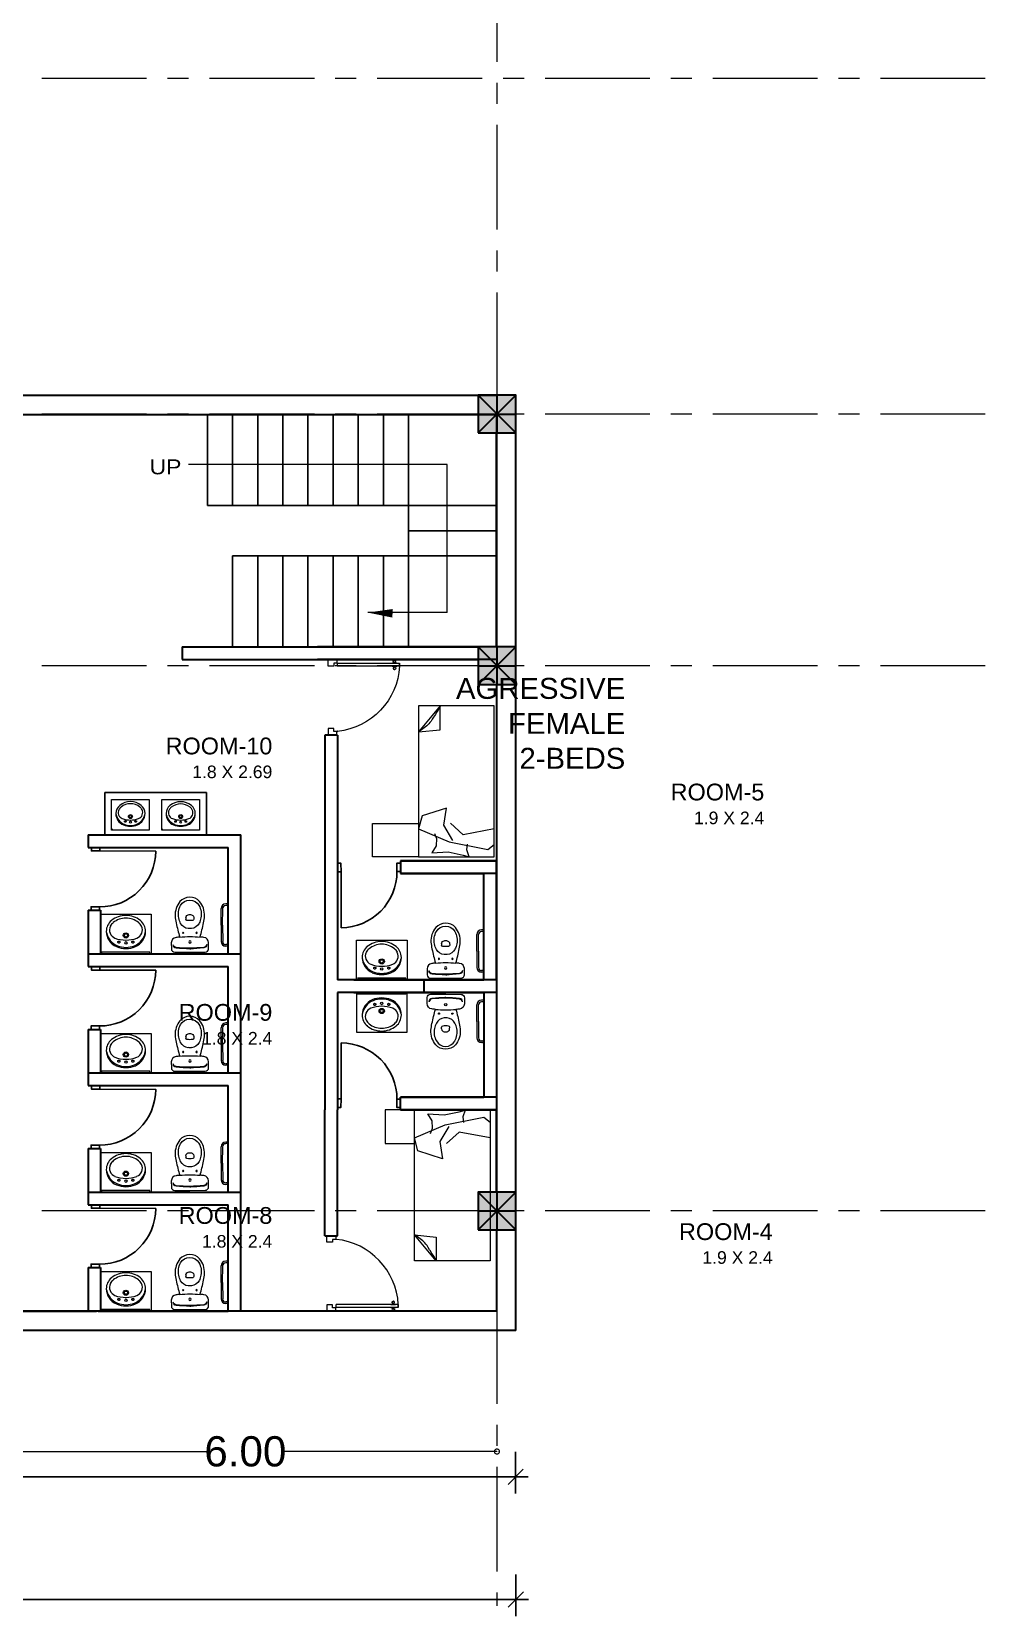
# Model space of a CAD drawing. Header units: metres. Extents: x 319894 to 3389272, y 120 to 6136017.
# Drawn here: x 321567.32 to 321578.69, y 3068002.62 to 3068021.51 of the extents above; entities that cross this region are included whole.
import ezdxf

# ---------------------------------------------------------------- set-up
doc = ezdxf.new("R2010")
doc.units = ezdxf.units.M
doc.header["$MEASUREMENT"] = 0
for name, pattern in [('CENTER', [2, 1.25, -0.25, 0.25, -0.25]), ('HIDDEN', [0.375, 0.25, -0.125]), ('RAYITAS', [0.375, 0.25, -0.125])]:
    doc.linetypes.add(name, pattern=pattern)
doc.layers.get('Defpoints').update_dxf_attribs({"color": 254})
for name, color, linetype in [('A-TEXT', 7, 'Continuous'), ('door_cad-block.com', 7, 'Continuous'), ('S-DIM', 7, 'Continuous'), ('steps', 23, 'Continuous'), ('TEXT', 255, 'Continuous')]:
    doc.layers.add(name, color=color, linetype=linetype)
for name, color, linetype, lineweight in [('a_MUEBLE ART', 4, 'Continuous', 5), ('centerline', 255, 'HIDDEN', 5), ('column', 50, 'Continuous', 30), ('DOORS', 4, 'Continuous', 0), ('Fixtures', 31, 'Continuous', 20), ('FURNITURE P 1 200', 255, 'Continuous', 13), ('hatch', 252, 'Continuous', 15), ('Stairs', 31, 'Continuous', 20), ('wall', 4, 'Continuous', 30), ('window-door', 4, 'Continuous', 20)]:
    doc.layers.add(name, color=color, linetype=linetype, lineweight=lineweight)
doc.styles.add('Estilo_Generado_3', font='arial.ttf', dxfattribs={"width": 1.1})
doc.styles.get("Standard").update_dxf_attribs({"font": 'arial.ttf'})
doc.styles.add('TEXTS', font='swissl.ttf')
doc.dimstyles.new('DIMTEXT', dxfattribs={"dimscale": 0.4, "dimtxt": 0.9, "dimasz": 0.3, "dimexe": 0.05, "dimexo": 0.05, "dimgap": 0.05, "dimtad": 0, "dimzin": 1, "dimdsep": 46, "dimtxsty": 'TEXTS', "dimblk": 'DOTSMALL', "dimcen": 0.1, "dimclrd": 256, "dimclre": 6, "dimclrt": 3, "dimadec": 0, "dimazin": 0, "dimtfac": 0.15, "dimtix": 1, "dimtofl": 0, "dimtmove": 1, "dimatfit": 3, "dimldrblk": 'OPEN', "dimfxl": 1, "dimtolj": 1, "dimtzin": 0, "dimarcsym": 0})
doc.dimstyles.get("Standard").update_dxf_attribs({"dimtxt": 0.2, "dimasz": 0.18, "dimexe": 0.2, "dimexo": 0.2, "dimgap": 0.09, "dimtad": 1, "dimzin": 0, "dimdsep": 46, "dimtxsty": 'Standard', "dimblk": 'OBLIQUE', "dimcen": 0.09, "dimdle": 0.15, "dimclrt": 7, "dimadec": 0, "dimazin": 0, "dimtfac": 1, "dimtofl": 0, "dimtmove": 0, "dimatfit": 3, "dimfxl": 0.3, "dimfxlon": 1, "dimtfillclr": 2, "dimtolj": 1, "dimtzin": 0, "dimarcsym": 0})

# ---------------------------------------------------------------- blocks, each defined once
blk = doc.blocks.new('_DotSmall')
at = {"color": 0, "linetype": 'ByBlock', "const_width": 0.5}
blk.add_lwpolyline([(-0.0625, 0, 1), (0.0625, 0, 1)], format="xyb", close=True, dxfattribs=at)
blk = doc.blocks.new('*D908')
at = {"layer": 'Defpoints', "color": 0, "transparency": 16777216}
for p in [(322221.25, 3068056.698), (322227.25, 3068056.698), (322227.25, 3068056.698)]:
    blk.add_point(p, dxfattribs=at)
at = {"layer": 'S-DIM', "lineweight": -2, "transparency": 16777216}
for p, q in [((322221.25, 3068056.698), (322223.783, 3068056.698)), ((322227.25, 3068056.698), (322224.717, 3068056.698))]:
    blk.add_line(p, q, dxfattribs=at)
at = {"layer": 'S-DIM', "lineweight": -2, "transparency": 16777216, "xscale": 0.12, "yscale": 0.12, "zscale": 0.12, "rotation": 180}
blk.add_blockref('_DotSmall', (322221.25, 3068056.698), dxfattribs=at)
at = {"layer": 'S-DIM', "lineweight": -2, "transparency": 16777216, "xscale": 0.12, "yscale": 0.12, "zscale": 0.12}
blk.add_blockref('_DotSmall', (322227.25, 3068056.698), dxfattribs=at)
at = {"layer": 'S-DIM', "color": 3, "transparency": 16777216, "insert": (322224.25, 3068056.698), "char_height": 0.36, "attachment_point": 5, "style": 'TEXTS'}
blk.add_mtext('\\A1;6.00', dxfattribs=at)
blk = doc.blocks.new('_Open')
at = {"color": 0, "linetype": 'ByBlock', "lineweight": -2}
for p, q in [((-1, 0.17), (0, 0)), ((-1, -0.17), (0, 0)), ((0, 0), (-1, 0))]:
    blk.add_line(p, q, dxfattribs=at)
blk = doc.blocks.new('column')
at = {"layer": 'hatch'}
h = blk.add_hatch(color=256, dxfattribs=at)
h.dxf.hatch_style = 1
h.paths.add_polyline_path([(0, 0), (0.45, 0), (0.45, 0.45), (0, 0.45)])
at = {"layer": 'column'}
for p, q in [((0, 0.45), (0.45, 0)), ((0, 0), (0.45, 0.45)), ((0.225, 0.45), (0.225, 0)), ((0, 0.225), (0.45, 0.225))]:
    blk.add_line(p, q, dxfattribs=at)
blk.add_lwpolyline([(0, 0), (0.45, 0), (0.45, 0.45), (0, 0.45)], close=True, dxfattribs=at)
blk = doc.blocks.new('_Oblique')
at = {"color": 0, "linetype": 'ByBlock', "lineweight": -2}
blk.add_line((-0.5, -0.5), (0.5, 0.5), dxfattribs=at)
blk = doc.blocks.new('*D969')
at = {"layer": 'Defpoints', "color": 0, "transparency": 16777216}
for p in [(321535.138, 3068007.679), (321573.088, 3068006.529), (321573.088, 3068002.822)]:
    blk.add_point(p, dxfattribs=at)
at = {"layer": 'S-DIM', "color": 0, "lineweight": -2, "transparency": 16777216}
for p, q in [((321535.138, 3068003.122), (321535.138, 3068002.622)), ((321573.088, 3068003.122), (321573.088, 3068002.622)), ((321534.988, 3068002.822), (321573.238, 3068002.822))]:
    blk.add_line(p, q, dxfattribs=at)
at = {"layer": 'S-DIM', "color": 0, "lineweight": -2, "transparency": 16777216, "xscale": 0.18, "yscale": 0.18, "zscale": 0.18, "rotation": 180}
blk.add_blockref('_Oblique', (321535.138, 3068002.822), dxfattribs=at)
at = {"layer": 'S-DIM', "color": 0, "lineweight": -2, "transparency": 16777216, "xscale": 0.18, "yscale": 0.18, "zscale": 0.18}
blk.add_blockref('_Oblique', (321573.088, 3068002.822), dxfattribs=at)
at = {"layer": 'S-DIM', "color": 7, "transparency": 16777216, "insert": (321554.113, 3068003.014), "char_height": 0.2, "attachment_point": 5}
blk.add_mtext('\\A1;37.95', dxfattribs=at)
blk = doc.blocks.new('*D970')
at = {"layer": 'Defpoints', "color": 0, "transparency": 16777216}
for p in [(321535.138, 3068007.728), (321573.085, 3068006.529), (321573.085, 3068004.284)]:
    blk.add_point(p, dxfattribs=at)
at = {"layer": 'S-DIM', "color": 0, "lineweight": -2, "transparency": 16777216}
for p, q in [((321535.138, 3068004.584), (321535.138, 3068004.084)), ((321573.085, 3068004.584), (321573.085, 3068004.084)), ((321534.988, 3068004.284), (321573.235, 3068004.284))]:
    blk.add_line(p, q, dxfattribs=at)
at = {"layer": 'S-DIM', "color": 0, "lineweight": -2, "transparency": 16777216, "xscale": 0.18, "yscale": 0.18, "zscale": 0.18, "rotation": 180}
blk.add_blockref('_Oblique', (321535.138, 3068004.284), dxfattribs=at)
at = {"layer": 'S-DIM', "color": 0, "lineweight": -2, "transparency": 16777216, "xscale": 0.18, "yscale": 0.18, "zscale": 0.18}
blk.add_blockref('_Oblique', (321573.085, 3068004.284), dxfattribs=at)
at = {"layer": 'S-DIM', "color": 7, "transparency": 16777216, "insert": (321554.112, 3068004.476), "char_height": 0.2, "attachment_point": 5}
blk.add_mtext('\\A1;37.95', dxfattribs=at)
blk = doc.blocks.new('cell bed1')
at = {"layer": 'Fixtures'}
for p, q in [((2034189, -167492), (2034446, -167181)), ((2034446, -167181), (2034189, -167208)), ((2034189, -167208), (2034189, -167492))]:
    blk.add_line(p, q, dxfattribs=at)
blk.add_lwpolyline([(2034446, -167492), (2034446, -165692), (2033546, -165692), (2033546, -167492)], close=True, dxfattribs=at)
at = {"layer": 'Fixtures', "linetype": 'ByBlock', "lineweight": 0}
for points in [[(2034036, -165889), (2034143, -166070), (2034112, -166274), (2034405, -166182), (2034446, -166026), (2034081, -165870), (2033621, -165778), (2033546, -165839), (2033546, -166026), (2033913, -165956), (2034065, -166095)], [(2034288, -165740), (2034093, -165751), (2033916, -165714), (2033841, -165694), (2033872, -165777), (2033864, -165843)], [(2034256, -165972), (2034233, -165910), (2034237, -165822), (2034288, -165740)]]:
    blk.add_lwpolyline(points, dxfattribs=at)
at = {"layer": 'Fixtures'}
blk.add_open_spline([(2034189, -167483), (2034205, -167455), (2034280, -167338), (2034324, -167266), (2034400, -167213), (2034446, -167181)], degree=3, knots=[58.285176, 58.285176, 58.285176, 58.285176, 153.797631, 253.744613, 409.43508, 409.43508, 409.43508, 409.43508], dxfattribs=at)
blk = doc.blocks.new('3ftD')
at = {"layer": 'DOORS', "linetype": 'Continuous', "lineweight": 0}
for p, q in [((321543.95, 3067888.016), (321543.95, 3067887.91)), ((321544.85, 3067888.016), (321544.85, 3067887.91)), ((321543.997, 3067887.906), (321544.03, 3067887.906)), ((321543.997, 3067887.163), (321543.997, 3067887.906)), ((321544.03, 3067887.163), (321544.03, 3067887.906)), ((321543.996, 3067887.163), (321544.03, 3067887.163)), ((321544.03, 3067887.163), (321543.997, 3067887.163))]:
    blk.add_line(p, q, dxfattribs=at)
for points in [[(321543.95, 3067887.91), (321543.993, 3067887.91), (321543.993, 3067887.946), (321544.028, 3067887.946), (321544.028, 3067888.016), (321543.95, 3067888.016)], [(321544.85, 3067887.91), (321544.807, 3067887.91), (321544.807, 3067887.946), (321544.773, 3067887.946), (321544.773, 3067888.016), (321544.85, 3067888.016)]]:
    blk.add_lwpolyline(points, dxfattribs=at)
for points in [[(321543.996, 3067887.198), (321543.996, 3067887.253), (321543.987, 3067887.228), (321543.983, 3067887.228, -0.414214), (321543.98, 3067887.231, 0.990713), (321543.958, 3067887.228), (321543.958, 3067887.22)], [(321544.03, 3067887.198), (321544.03, 3067887.253), (321544.039, 3067887.228), (321544.043, 3067887.228, 0.414214), (321544.046, 3067887.231, -0.990713), (321544.068, 3067887.228), (321544.068, 3067887.22)], [(321543.996, 3067887.25), (321543.996, 3067887.195), (321543.987, 3067887.219), (321543.983, 3067887.219, 0.414214), (321543.98, 3067887.217, -0.990713), (321543.958, 3067887.22), (321543.958, 3067887.228)], [(321544.03, 3067887.25), (321544.03, 3067887.195), (321544.039, 3067887.219), (321544.043, 3067887.219, -0.414214), (321544.046, 3067887.217, 0.990713), (321544.068, 3067887.22), (321544.068, 3067887.228)]]:
    blk.add_lwpolyline(points, format="xyb", dxfattribs=at)
for points in [[(321543.955, 3067887.226), (321543.958, 3067887.226), (321543.958, 3067887.222), (321543.955, 3067887.222)], [(321544.071, 3067887.226), (321544.068, 3067887.226), (321544.068, 3067887.222), (321544.071, 3067887.222)]]:
    blk.add_lwpolyline(points, close=True, dxfattribs=at)
for centre in [(321543.993, 3067887.906), (321544.808, 3067887.906)]:
    blk.add_circle(centre, 0.00366, dxfattribs=at)
at = {"layer": 'window-door'}
blk.add_arc((321543.984, 3067887.99), 0.828, 273.1587, 353.9278, dxfattribs=at)
blk = doc.blocks.new('*U951')
at = {"color": 0, "linetype": 'ByBlock', "ltscale": 10}
blk.add_lwpolyline([(-850, 0), (-850, 800, -0.414214), (-50, 0)], format="xyb", dxfattribs=at)
at = {"color": 0}
for points in [[(-900, 0), (-850, 0), (-850, -121), (-900, -121)], [(-50, 0), (0, 0), (0, -121), (-50, -121)]]:
    blk.add_lwpolyline(points, close=True, dxfattribs=at)
blk = doc.blocks.new('ca_ba_wc057')
at = {"layer": 'a_MUEBLE ART', "color": 8}
for p, q in [((0, -4), (-1.1, -4)), ((0, -4), (1.1, -4)), ((-4.8, -41.3), (-4.8, -39.3)), ((4.8, -41.3), (4.8, -39.3))]:
    blk.add_line(p, q, dxfattribs=at)
at = {"layer": 'a_MUEBLE ART'}
blk.add_lwpolyline([(-16.3, -34.8, -0.017322), (-12.2, -18, -0.007818), (-16.6, -17.5, -0.379899), (-22.2, -11.2), (-22.2, -4, -0.414214), (-18.2, 0), (0, 0), (18.2, 0, -0.414214), (22.2, -4), (22.2, -11.2, -0.379899), (16.6, -17.5, -0.007818), (12.2, -18, -0.017322), (16.3, -34.8, -0.034533), (17.5, -43, -0.180901), (11.8, -60.3, -0.210568), (0, -65.5, -0.210568), (-11.8, -60.3, -0.180901), (-17.5, -43, -0.034533)], format="xyb", close=True, dxfattribs=at)
at = {"layer": 'a_MUEBLE ART', "color": 8}
for centre, radius in [((0, -12.2), 1.35), ((0, -12.2), 1.35), ((-8, -23), 0.75), ((8, -23), 0.75)]:
    blk.add_circle(centre, radius, dxfattribs=at)
for centre, radius, start, end in [((-16, -8.9), 4, 96.2719, 180), ((-16, -9.6), 4, 96.2141, 169.7572), ((0, -154), 149.3, 90, 96.3306), ((0, -154), 150, 90, 96.2719), ((0, -154), 150, 83.7281, 90), ((0, -154), 149.3, 83.6694, 90), ((16, -8.9), 4, 0, 83.7281), ((16, -9.6), 4, 10.2428, 83.7859), ((0, -67.6), 30, 90, 96.6492), ((0, -67.6), 30, 83.3508, 90), ((-3.3, -39.3), 1.5, 96.6492, 180), ((-1.8, -41.3), 3, 180, 233.1301), ((0, -38.9), 6, 233.1301, 270), ((0, -38.9), 6, 270, 306.8699), ((3.3, -39.3), 1.5, 0, 83.3508), ((1.8, -41.3), 3, 306.8699, 0)]:
    blk.add_arc(centre, radius, start, end, dxfattribs=at)
at = {"layer": 'a_MUEBLE ART'}
for centre, radius, start, end in [((0, 121.9), 140.4, 264.9986, 270), ((0, 121.9), 140.4, 270, 275.0014), ((11.2, -45.8), 25, 152.5973, 168.3805), ((-0.7, -39.6), 11.6, 96.2419, 152.5973), ((0, -46), 18, 90, 96.2419), ((0, -46), 18, 83.7581, 90), ((0.7, -39.6), 11.6, 27.4027, 83.7581), ((-11.2, -45.8), 25, 11.6195, 27.4027), ((7.9, -45.1), 21.6, 168.3805, 209.1161), ((0, -49.5), 12.6, 209.1161, 270), ((0, -49.5), 12.6, 270, 330.8839), ((-7.9, -45.1), 21.6, 330.8839, 11.6195)]:
    blk.add_arc(centre, radius, start, end, dxfattribs=at)
blk = doc.blocks.new('DFGDFGDG')
at = {"layer": 'a_MUEBLE ART', "color": 8}
for p, q in [((322351.688, 3068110.453), (322351.688, 3068110.474)), ((322352.262, 3068110.474), (322351.688, 3068110.474)), ((322352.262, 3068110.452), (322352.262, 3068110.474))]:
    blk.add_line(p, q, dxfattribs=at)
at = {"layer": 'a_MUEBLE ART'}
blk.add_lwpolyline([(322351.675, 3068110.453), (322351.675, 3068110.925), (322352.279, 3068110.925), (322352.279, 3068110.452)], close=True, dxfattribs=at)
at = {"layer": 'a_MUEBLE ART', "color": 8, "linetype": 'RAYITAS'}
for centre in [(322351.893, 3068110.594), (322352.06, 3068110.594)]:
    blk.add_circle(centre, 0.0125, dxfattribs=at)
at = {"layer": 'a_MUEBLE ART', "color": 8}
for centre, radius in [((322351.977, 3068110.673), 0.0313), ((322351.977, 3068110.673), 0.0192), ((322351.977, 3068110.584), 0.0146)]:
    blk.add_circle(centre, radius, dxfattribs=at)
at = {"layer": 'a_MUEBLE ART'}
for centre, radius, start, end in [((322351.957, 3068110.749), 0.215, 187.4772, 187.4772), ((322351.997, 3068110.749), 0.215, 352.4866, 352.4866), ((322351.91, 3068110.721), 0.167, 129.0648, 179.9819), ((322351.882, 3068110.736), 0.101, 152.9129, 249.6234), ((322351.91, 3068110.721), 0.134, 129.0648, 152.9129), ((322351.977, 3068110.639), 0.273, 89.9819, 129.0648), ((322351.977, 3068110.639), 0.24, 89.9819, 129.0648), ((322351.977, 3068110.639), 0.273, 50.899, 89.9819), ((322351.977, 3068110.639), 0.24, 50.899, 89.9819), ((322352.072, 3068110.736), 0.101, 290.3404, 27.0509), ((322352.044, 3068110.721), 0.134, 27.0509, 50.899), ((322352.044, 3068110.721), 0.167, 359.9819, 50.899), ((322351.939, 3068110.721), 0.196, 179.9819, 247.2675), ((322351.957, 3068110.749), 0.215, 190.9787, 247.8026), ((322351.977, 3068110.993), 0.376, 249.6234, 269.9819), ((322351.977, 3068110.811), 0.28, 248.7287, 269.9819), ((322351.977, 3068110.993), 0.376, 269.9819, 290.3404), ((322351.977, 3068110.811), 0.28, 269.9819, 291.2352), ((322351.997, 3068110.749), 0.215, 292.1612, 348.9852), ((322352.015, 3068110.721), 0.196, 292.6963, 359.9819), ((322351.977, 3068110.811), 0.294, 247.2675, 269.9819), ((322351.977, 3068110.811), 0.294, 269.9819, 292.6963)]:
    blk.add_arc(centre, radius, start, end, dxfattribs=at)
at = {"layer": 'FURNITURE P 1 200'}
for p, q in [((322353.112, 3068110.797), (322353.112, 3068110.993)), ((322353.13, 3068110.797), (322353.131, 3068110.993)), ((322353.191, 3068111.049), (322353.168, 3068111.049)), ((322353.191, 3068111.031), (322353.168, 3068111.031)), ((322353.196, 3068111.059), (322353.191, 3068111.059)), ((322353.191, 3068111.059), (322353.191, 3068111.021)), ((322353.191, 3068111.021), (322353.196, 3068111.021)), ((322353.196, 3068111.021), (322353.196, 3068111.059)), ((322353.112, 3068110.797), (322353.112, 3068110.601)), ((322353.13, 3068110.797), (322353.131, 3068110.601)), ((322353.191, 3068110.564), (322353.168, 3068110.564)), ((322353.191, 3068110.536), (322353.191, 3068110.573)), ((322353.191, 3068110.573), (322353.196, 3068110.573)), ((322353.196, 3068110.573), (322353.196, 3068110.536)), ((322353.191, 3068110.545), (322353.168, 3068110.545)), ((322353.196, 3068110.536), (322353.191, 3068110.536))]:
    blk.add_line(p, q, dxfattribs=at)
for centre, radius, start, end in [((322353.168, 3068110.993), 0.0561, 90.1975, 180.1975), ((322353.168, 3068110.993), 0.0374, 90.1975, 180.1975), ((322353.168, 3068110.601), 0.0561, 179.8025, 269.8025), ((322353.168, 3068110.601), 0.0374, 179.8025, 269.8025)]:
    blk.add_arc(centre, radius, start, end, dxfattribs=at)
at = {"layer": 'wall'}
for p, q in [((322351.525, 3068111.873), (322351.675, 3068111.873)), ((322351.525, 3068111.873), (322353.196, 3068111.873)), ((322351.525, 3068111.873), (322351.525, 3068111.723)), ((322353.196, 3068111.873), (322353.346, 3068111.873)), ((322353.346, 3068110.453), (322353.346, 3068111.873)), ((322351.525, 3068111.723), (322353.196, 3068111.723)), ((322353.196, 3068110.453), (322353.196, 3068111.723)), ((322351.645, 3068110.453), (322353.196, 3068110.453))]:
    blk.add_line(p, q, dxfattribs=at)
at = {"xscale": -0.009999999999999976, "yscale": 0.009999999999999976, "zscale": 0.00999999999999998, "rotation": 180.2486950231969}
blk.add_blockref('ca_ba_wc057', (322352.741, 3068110.474), dxfattribs=at)
at = {"layer": 'door_cad-block.com', "xscale": 0.0008333333318616671, "yscale": 0.0008333333318616671, "zscale": 0.0008333333318616671, "rotation": 269.7513044880719}
blk.add_blockref('*U951', (322351.663, 3068110.972), dxfattribs=at)
blk = doc.blocks.new('FINAL GRIDTOP FLOOR')
at = {"layer": 'centerline', "linetype": 'CENTER'}
for p, q in [((322227.25, 3068092.516), (322227.25, 3068054.857)), ((322227.25, 3068092.516), (322227.25, 3068054.857)), ((322227.25, 3068092.516), (322227.25, 3068054.857)), ((322227.25, 3068092.516), (322227.25, 3068054.857)), ((322233.073, 3068073.066), (322185.967, 3068073.066)), ((322233.073, 3068069.066), (322185.967, 3068069.066)), ((322233.073, 3068069.066), (322185.967, 3068069.066)), ((322233.073, 3068066.066), (322185.967, 3068066.066)), ((322233.073, 3068066.066), (322185.967, 3068066.066)), ((322233.073, 3068059.566), (322185.967, 3068059.566))]:
    blk.add_line(p, q, dxfattribs=at)
at = {"layer": 'wall'}
for p in [(322227.025, 3068068.841), (322227.025, 3068065.841), (322227.025, 3068059.341)]:
    blk.add_blockref('column', p, dxfattribs=at)
at = {"layer": 'S-DIM'}
dim = blk.add_linear_dim(base=(322227.25, 3068056.698), p1=(322221.25, 3068056.698), p2=(322227.25, 3068056.698), dimstyle='DIMTEXT', dxfattribs=at)
dim.commit()
dim.dimension.update_dxf_attribs({"geometry": '*D908', "text_midpoint": (322224.25, 3068056.698)})

msp = doc.modelspace()

# ---------------------------------------------------------------- linework, layer by layer
at = {"layer": 'a_MUEBLE ART', "color": 8}
for p, q in [((321568.278, 3068011.992), (321568.278, 3068012.008)), ((321568.877, 3068011.992), (321568.877, 3068012.008)), ((321571.775, 3068010.229), (321571.2, 3068010.23)), ((321571.775, 3068010.208), (321571.775, 3068010.229)), ((321571.775, 3068010.059), (321571.775, 3068010.037)), ((321571.775, 3068010.037), (321571.2, 3068010.037))]:
    msp.add_line(p, q, dxfattribs=at)
at = {"layer": 'a_MUEBLE ART'}
for points in [[(321568.718, 3068011.992), (321568.268, 3068011.992), (321568.268, 3068012.359), (321568.718, 3068012.359)], [(321569.317, 3068011.992), (321568.867, 3068011.992), (321568.867, 3068012.358), (321569.317, 3068012.358)], [(321571.187, 3068010.208), (321571.187, 3068010.681), (321571.792, 3068010.681), (321571.792, 3068010.208)], [(321571.187, 3068010.058), (321571.187, 3068009.586), (321571.792, 3068009.586), (321571.792, 3068010.059)]]:
    msp.add_lwpolyline(points, close=True, dxfattribs=at)
at = {"layer": 'a_MUEBLE ART', "color": 8}
for centre, radius in [((321568.493, 3068012.156), 0.0233), ((321568.493, 3068012.156), 0.0143), ((321569.092, 3068012.156), 0.0233), ((321569.092, 3068012.156), 0.0143), ((321568.493, 3068012.09), 0.0109), ((321569.092, 3068012.089), 0.0109), ((321571.489, 3068010.429), 0.0313), ((321571.489, 3068010.429), 0.0192), ((321571.489, 3068010.339), 0.0146), ((321571.489, 3068009.838), 0.0313), ((321571.489, 3068009.838), 0.0192), ((321571.489, 3068009.928), 0.0146)]:
    msp.add_circle(centre, radius, dxfattribs=at)
at = {"layer": 'a_MUEBLE ART', "color": 8, "linetype": 'RAYITAS'}
for centre, radius in [((321568.431, 3068012.098), 0.00932), ((321568.556, 3068012.098), 0.00932), ((321569.03, 3068012.097), 0.00932), ((321569.154, 3068012.097), 0.00932), ((321571.406, 3068010.35), 0.0125), ((321571.573, 3068010.35), 0.0125), ((321571.406, 3068009.917), 0.0125), ((321571.573, 3068009.917), 0.0125)]:
    msp.add_circle(centre, radius, dxfattribs=at)
at = {"layer": 'a_MUEBLE ART'}
for centre, radius, start, end in [((321568.478, 3068012.213), 0.16, 187.5122, 187.5122), ((321568.508, 3068012.213), 0.16, 352.5216, 352.5216), ((321568.493, 3068012.131), 0.203, 90.0169, 129.0998), ((321568.493, 3068012.131), 0.203, 50.934, 90.0169), ((321569.077, 3068012.212), 0.16, 187.5122, 187.5122), ((321569.107, 3068012.212), 0.16, 352.5216, 352.5216), ((321569.092, 3068012.13), 0.203, 90.0169, 129.0998), ((321569.092, 3068012.13), 0.203, 50.934, 90.0169), ((321568.444, 3068012.192), 0.124, 129.0998, 180.0169), ((321568.465, 3068012.192), 0.146, 180.0169, 247.3025), ((321568.478, 3068012.213), 0.16, 191.0136, 247.8376), ((321568.422, 3068012.203), 0.0755, 152.9479, 249.6584), ((321568.444, 3068012.192), 0.0994, 129.0998, 152.9479), ((321568.493, 3068012.131), 0.178, 90.0169, 129.0998), ((321568.493, 3068012.394), 0.28, 249.6584, 270.0169), ((321568.493, 3068012.131), 0.178, 50.934, 90.0169), ((321568.493, 3068012.394), 0.28, 270.0169, 290.3754), ((321568.508, 3068012.213), 0.16, 292.1961, 349.0201), ((321568.521, 3068012.192), 0.146, 292.7313, 0.0169), ((321568.564, 3068012.203), 0.0755, 290.3754, 27.0859), ((321568.543, 3068012.192), 0.0994, 27.0859, 50.934), ((321568.543, 3068012.192), 0.124, 0.0169, 50.934), ((321569.042, 3068012.191), 0.124, 129.0998, 180.0169), ((321569.064, 3068012.191), 0.146, 180.0169, 247.3025), ((321569.077, 3068012.212), 0.16, 191.0136, 247.8376), ((321569.021, 3068012.202), 0.0755, 152.9479, 249.6584), ((321569.042, 3068012.191), 0.0994, 129.0998, 152.9479), ((321569.092, 3068012.13), 0.178, 90.0169, 129.0998), ((321569.092, 3068012.394), 0.28, 249.6584, 270.0169), ((321569.092, 3068012.13), 0.178, 50.934, 90.0169), ((321569.092, 3068012.394), 0.28, 270.0169, 290.3754), ((321569.107, 3068012.212), 0.16, 292.1961, 349.0201), ((321569.12, 3068012.191), 0.146, 292.7313, 0.0169), ((321569.163, 3068012.202), 0.0755, 290.3754, 27.0859), ((321569.142, 3068012.191), 0.0994, 27.0859, 50.934), ((321569.142, 3068012.191), 0.124, 0.0169, 50.934), ((321568.493, 3068012.259), 0.218, 247.3025, 270.0169), ((321568.493, 3068012.259), 0.209, 248.7636, 270.0169), ((321568.493, 3068012.259), 0.209, 270.0169, 291.2701), ((321568.493, 3068012.259), 0.218, 270.0169, 292.7313), ((321569.092, 3068012.258), 0.218, 247.3025, 270.0169), ((321569.092, 3068012.258), 0.209, 248.7636, 270.0169), ((321569.092, 3068012.258), 0.209, 270.0169, 291.2701), ((321569.092, 3068012.258), 0.218, 270.0169, 292.7313), ((321571.469, 3068010.505), 0.215, 187.4772, 187.4772), ((321571.51, 3068010.505), 0.215, 352.4866, 352.4866), ((321571.489, 3068010.394), 0.273, 89.9819, 129.0648), ((321571.489, 3068010.394), 0.24, 89.9819, 129.0648), ((321571.489, 3068010.394), 0.273, 50.899, 89.9819), ((321571.489, 3068010.394), 0.24, 50.899, 89.9819), ((321571.423, 3068010.477), 0.167, 129.0648, 179.9819), ((321571.452, 3068010.477), 0.196, 179.9819, 247.2675), ((321571.469, 3068010.505), 0.215, 190.9787, 247.8026), ((321571.394, 3068010.491), 0.101, 152.9129, 249.6234), ((321571.423, 3068010.477), 0.134, 129.0648, 152.9129), ((321571.51, 3068010.505), 0.215, 292.1612, 348.9852), ((321571.527, 3068010.477), 0.196, 292.6963, 359.9819), ((321571.585, 3068010.491), 0.101, 290.3404, 27.0509), ((321571.556, 3068010.477), 0.134, 27.0509, 50.899), ((321571.556, 3068010.477), 0.167, 359.9819, 50.899), ((321571.489, 3068010.748), 0.376, 249.6234, 269.9819), ((321571.489, 3068010.566), 0.294, 247.2675, 269.9819), ((321571.489, 3068010.566), 0.28, 248.7287, 269.9819), ((321571.489, 3068010.748), 0.376, 269.9819, 290.3404), ((321571.489, 3068010.566), 0.28, 269.9819, 291.2352), ((321571.489, 3068010.566), 0.294, 269.9819, 292.6963), ((321571.469, 3068009.762), 0.215, 172.5228, 172.5228), ((321571.452, 3068009.79), 0.196, 112.7325, 180.0181), ((321571.469, 3068009.762), 0.215, 112.1974, 169.0213), ((321571.394, 3068009.776), 0.101, 110.3766, 207.0871), ((321571.51, 3068009.762), 0.215, 7.5134, 7.5134), ((321571.489, 3068009.518), 0.376, 90.0181, 110.3766), ((321571.489, 3068009.7), 0.294, 90.0181, 112.7325), ((321571.489, 3068009.7), 0.28, 90.0181, 111.2713), ((321571.489, 3068009.7), 0.294, 67.3037, 90.0181), ((321571.489, 3068009.7), 0.28, 68.7648, 90.0181), ((321571.489, 3068009.518), 0.376, 69.6596, 90.0181), ((321571.51, 3068009.762), 0.215, 11.0148, 67.8388), ((321571.527, 3068009.79), 0.196, 0.0181, 67.3037), ((321571.585, 3068009.776), 0.101, 332.9491, 69.6596), ((321571.423, 3068009.79), 0.167, 180.0181, 230.9352), ((321571.423, 3068009.79), 0.134, 207.0871, 230.9352), ((321571.489, 3068009.872), 0.24, 230.9352, 270.0181), ((321571.489, 3068009.872), 0.24, 270.0181, 309.101), ((321571.556, 3068009.79), 0.134, 309.101, 332.9491), ((321571.556, 3068009.79), 0.167, 309.101, 0.0181), ((321571.489, 3068009.872), 0.273, 230.9352, 270.0181), ((321571.489, 3068009.872), 0.273, 270.0181, 309.101)]:
    msp.add_arc(centre, radius, start, end, dxfattribs=at)
at = {"layer": 'Fixtures'}
for points in [[(321571.379, 3068011.675), (321571.379, 3068012.075), (321571.929, 3068012.075), (321571.929, 3068011.675)], [(321571.531, 3068008.659), (321571.531, 3068008.259), (321571.881, 3068008.259), (321571.881, 3068008.659)]]:
    msp.add_lwpolyline(points, close=True, dxfattribs=at)
at = {"layer": 'FURNITURE P 1 200'}
for p, q in [((321572.703, 3068010.805), (321572.68, 3068010.805)), ((321572.708, 3068010.815), (321572.703, 3068010.815)), ((321572.703, 3068010.815), (321572.704, 3068010.777)), ((321572.708, 3068010.777), (321572.708, 3068010.815)), ((321572.624, 3068010.553), (321572.624, 3068010.749)), ((321572.643, 3068010.553), (321572.643, 3068010.749)), ((321572.704, 3068010.786), (321572.68, 3068010.786)), ((321572.704, 3068010.777), (321572.708, 3068010.777)), ((321572.624, 3068010.553), (321572.624, 3068010.357)), ((321572.643, 3068010.553), (321572.643, 3068010.357)), ((321572.704, 3068010.319), (321572.68, 3068010.319)), ((321572.703, 3068010.301), (321572.68, 3068010.301)), ((321572.703, 3068010.291), (321572.704, 3068010.329)), ((321572.708, 3068010.291), (321572.703, 3068010.291)), ((321572.704, 3068010.329), (321572.708, 3068010.329)), ((321572.708, 3068010.329), (321572.708, 3068010.291)), ((321572.624, 3068009.714), (321572.624, 3068009.91)), ((321572.643, 3068009.714), (321572.643, 3068009.91)), ((321572.703, 3068009.966), (321572.68, 3068009.966)), ((321572.704, 3068009.948), (321572.68, 3068009.948)), ((321572.708, 3068009.976), (321572.703, 3068009.976)), ((321572.703, 3068009.976), (321572.704, 3068009.938)), ((321572.704, 3068009.938), (321572.708, 3068009.938)), ((321572.708, 3068009.938), (321572.708, 3068009.976)), ((321572.624, 3068009.714), (321572.624, 3068009.518)), ((321572.643, 3068009.714), (321572.643, 3068009.518)), ((321572.704, 3068009.48), (321572.68, 3068009.481)), ((321572.703, 3068009.452), (321572.704, 3068009.49)), ((321572.704, 3068009.49), (321572.708, 3068009.49)), ((321572.708, 3068009.49), (321572.708, 3068009.452)), ((321572.703, 3068009.462), (321572.68, 3068009.462)), ((321572.708, 3068009.452), (321572.703, 3068009.452))]:
    msp.add_line(p, q, dxfattribs=at)
for centre, radius, start, end in [((321572.68, 3068010.749), 0.0561, 90.1975, 180.1975), ((321572.68, 3068010.749), 0.0374, 90.1975, 180.1975), ((321572.68, 3068010.357), 0.0561, 179.8025, 269.8025), ((321572.68, 3068010.357), 0.0374, 179.8025, 269.8025), ((321572.68, 3068009.91), 0.0561, 90.1975, 180.1975), ((321572.68, 3068009.91), 0.0374, 90.1975, 180.1975), ((321572.68, 3068009.518), 0.0561, 179.8025, 269.8025), ((321572.68, 3068009.518), 0.0374, 179.8025, 269.8025)]:
    msp.add_arc(centre, radius, start, end, dxfattribs=at)
at = {"layer": 'Stairs'}
for p, q in [((321572.269, 3068016.354), (321569.187, 3068016.354)), ((321572.269, 3068014.588), (321572.269, 3068016.354)), ((321572.269, 3068014.588), (321571.324, 3068014.588)), ((321572.269, 3068014.588), (321571.324, 3068014.588))]:
    msp.add_line(p, q, dxfattribs=at)
msp.add_lwpolyline([(321571.324, 3068014.588, 0, 0.102, 0), (321571.618, 3068014.579, 0.102, 0.102, 0)], format="xyseb", dxfattribs=at)
msp.add_lwpolyline([(321571.324, 3068014.588, 0, 0.102, 0), (321571.618, 3068014.579, 0.102, 0.102, 0)], format="xyseb", dxfattribs=at)
at = {"layer": 'steps'}
for p, q in [((321569.41, 3068016.947), (321569.41, 3068015.864)), ((321569.71, 3068016.947), (321569.71, 3068015.864)), ((321570.01, 3068016.947), (321570.01, 3068015.864)), ((321570.31, 3068016.947), (321570.31, 3068015.864)), ((321570.61, 3068016.947), (321570.61, 3068015.864)), ((321570.91, 3068016.947), (321570.91, 3068015.864)), ((321571.21, 3068016.947), (321571.21, 3068015.864)), ((321571.51, 3068016.947), (321571.51, 3068015.864)), ((321571.81, 3068014.178), (321571.81, 3068016.947)), ((321569.41, 3068015.864), (321571.81, 3068015.864)), ((321571.81, 3068015.864), (321572.86, 3068015.864)), ((321571.81, 3068015.564), (321572.86, 3068015.564)), ((321569.71, 3068015.264), (321569.71, 3068014.178)), ((321569.71, 3068015.264), (321571.81, 3068015.264)), ((321570.01, 3068015.264), (321570.01, 3068014.178)), ((321570.31, 3068015.264), (321570.31, 3068014.178)), ((321570.61, 3068015.264), (321570.61, 3068014.178)), ((321570.91, 3068015.264), (321570.91, 3068014.178)), ((321571.21, 3068015.264), (321571.21, 3068014.178)), ((321571.51, 3068015.264), (321571.51, 3068014.178)), ((321571.81, 3068015.264), (321572.86, 3068015.264)), ((321568.188, 3068012.442), (321569.398, 3068012.442)), ((321568.188, 3068012.442), (321568.188, 3068011.938)), ((321569.398, 3068012.442), (321569.398, 3068011.938)), ((321568.188, 3068011.938), (321569.398, 3068011.938))]:
    msp.add_line(p, q, dxfattribs=at)
at = {"layer": 'wall'}
for p, q in [((321549.588, 3068017.178), (321572.858, 3068017.178)), ((321549.588, 3068016.948), (321572.858, 3068016.948)), ((321572.858, 3068016.948), (321572.858, 3068014.179)), ((321572.858, 3068014.178), (321572.858, 3068016.728)), ((321573.088, 3068014.175), (321573.088, 3068016.728)), ((321569.11, 3068014.178), (321572.635, 3068014.178)), ((321569.11, 3068014.178), (321569.11, 3068014.028)), ((321569.11, 3068014.028), (321572.635, 3068014.028)), ((321572.863, 3068014.178), (321570.723, 3068014.178)), ((321572.858, 3068014.028), (321570.723, 3068014.028)), ((321572.858, 3068013.729), (321572.858, 3068011.628)), ((321573.088, 3068007.678), (321573.088, 3068013.728)), ((321570.812, 3068013.128), (321570.812, 3068008.659)), ((321570.962, 3068013.128), (321570.812, 3068013.128)), ((321570.962, 3068013.128), (321570.962, 3068010.208)), ((321571.712, 3068011.628), (321571.712, 3068011.478)), ((321572.858, 3068011.628), (321571.712, 3068011.628)), ((321571.712, 3068011.628), (321572.708, 3068011.628)), ((321572.708, 3068011.628), (321572.858, 3068011.628)), ((321572.858, 3068010.209), (321572.858, 3068011.628)), ((321572.858, 3068011.478), (321571.712, 3068011.478)), ((321571.712, 3068011.478), (321572.708, 3068011.478)), ((321572.708, 3068010.209), (321572.708, 3068011.478)), ((321572.858, 3068011.209), (321572.858, 3068007.679)), ((321567.987, 3068011.039), (321567.987, 3068010.519)), ((321567.987, 3068011.039), (321568.137, 3068011.039)), ((321568.137, 3068011.039), (321568.137, 3068010.519)), ((321572.858, 3068010.208), (321570.962, 3068010.208)), ((321572.858, 3068010.208), (321570.962, 3068010.208)), ((321570.962, 3068010.058), (321570.962, 3068008.659)), ((321572.858, 3068010.058), (321570.962, 3068010.058)), ((321572.858, 3068010.058), (321570.962, 3068010.058)), ((321571.157, 3068010.208), (321572.708, 3068010.208)), ((321571.157, 3068010.058), (321572.708, 3068010.058)), ((321571.99, 3068010.208), (321571.99, 3068010.058)), ((321572.708, 3068010.058), (321572.708, 3068008.809)), ((321572.858, 3068010.058), (321572.858, 3068008.639)), ((321567.987, 3068009.619), (321567.987, 3068009.099)), ((321567.987, 3068009.619), (321568.137, 3068009.619)), ((321568.137, 3068009.619), (321568.137, 3068009.099)), ((321570.812, 3068008.809), (321570.812, 3068008.659)), ((321571.712, 3068008.659), (321571.712, 3068008.809)), ((321572.858, 3068008.809), (321571.712, 3068008.809)), ((321571.712, 3068008.809), (321572.708, 3068008.809)), ((321572.858, 3068008.809), (321572.858, 3068007.679)), ((321570.812, 3068007.159), (321570.812, 3068008.659)), ((321570.962, 3068007.159), (321570.962, 3068008.659)), ((321572.858, 3068008.659), (321571.712, 3068008.659)), ((321571.712, 3068008.659), (321572.708, 3068008.659)), ((321572.708, 3068008.659), (321572.858, 3068008.659)), ((321572.857, 3068007.679), (321572.857, 3068008.659)), ((321572.858, 3068008.659), (321572.858, 3068007.679)), ((321572.858, 3068007.679), (321572.858, 3068008.659)), ((321567.987, 3068008.199), (321567.987, 3068007.679)), ((321567.987, 3068008.199), (321568.137, 3068008.199)), ((321568.137, 3068008.199), (321568.137, 3068007.679)), ((321572.858, 3068007.229), (321572.858, 3068006.259)), ((321573.088, 3068006.029), (321573.088, 3068007.229)), ((321570.812, 3068007.159), (321570.962, 3068007.159)), ((321567.987, 3068006.779), (321567.987, 3068006.259)), ((321567.987, 3068006.779), (321568.137, 3068006.779)), ((321568.137, 3068006.779), (321568.137, 3068006.259)), ((321572.863, 3068006.259), (321566.588, 3068006.259)), ((321566.788, 3068006.259), (321568.088, 3068006.259)), ((321566.788, 3068006.259), (321568.088, 3068006.259)), ((321566.788, 3068006.259), (321568.088, 3068006.259)), ((321568.088, 3068006.259), (321566.788, 3068006.259)), ((321573.088, 3068006.029), (321566.863, 3068006.029))]:
    msp.add_line(p, q, dxfattribs=at)

# ---------------------------------------------------------------- block references
at = {"yscale": 0.009999999999999976}
for p, xscale, zscale, rotation in [((321572.253, 3068010.23), -0.009999999999999976, 0.00999999999999998, 180.2486950231969), ((321572.253, 3068010.037), 0.009999999999999976, 0.009999999999999976, 359.7513049768031)]:
    msp.add_blockref('ca_ba_wc057', p, dxfattribs=dict(at, xscale=xscale, zscale=zscale, rotation=rotation))
at = {"layer": 'centerline'}
msp.add_blockref('FINAL GRIDTOP FLOOR', (-654.387, -52.112), dxfattribs=at)
at = {"layer": 'door_cad-block.com', "yscale": 0.0008333333318616671, "zscale": 0.0008333333318616671}
for p, xscale, rotation in [((321571.712, 3068011.501), -0.0008333333318616671, 180.2486955119282), ((321571.712, 3068008.787), 0.0008333333318616671, 359.7513044880719)]:
    msp.add_blockref('*U951', p, dxfattribs=dict(at, xscale=xscale, rotation=rotation))
at = {"layer": 'Fixtures', "xscale": 0.001000027668465999, "yscale": 0.001000027668465999, "zscale": 0.001000027668465999, "rotation": 180}
msp.add_blockref('cell bed1', (323606.431, 3067845.979), dxfattribs=at)
at = {"layer": 'Fixtures', "xscale": -0.001000027668465999, "yscale": 0.001000027668465999, "zscale": 0.001000027668465999}
msp.add_blockref('cell bed1', (323606.383, 3068174.356), dxfattribs=at)
at = {"layer": 'Stairs', "xscale": -1, "rotation": 89.999999498054}
msp.add_blockref('3ftD', (3389458.868, 3389557.952), dxfattribs=at)
at = {"layer": 'Stairs', "rotation": 90.00000050194602}
msp.add_blockref('3ftD', (3389458.853, 2746462.335), dxfattribs=at)
at = {"layer": 'wall'}
for p in [(-783.538, -99.934), (-783.538, -101.354), (-783.538, -102.774), (-783.538, -104.194)]:
    msp.add_blockref('DFGDFGDG', p, dxfattribs=at)

# ---------------------------------------------------------------- texts
at = {"layer": 'A-TEXT', "linetype": 'Continuous', "lineweight": 0, "insert": (321568.911, 3068016.324), "char_height": 0.1778, "width": 3.73442, "attachment_point": 5, "rotation": 0.0011, "line_spacing_factor": 0.884458, "style": 'Estilo_Generado_3'}
msp.add_mtext('\\A1;UP', dxfattribs=at)
at = {"layer": 'TEXT', "linetype": 'Continuous', "width": 8.64196, "attachment_point": 9, "rotation": 359.9991}
for s, insert, char_height in [('AGRESSIVE \\PFEMALE\\P2-BEDS', (321574.393, 3068012.722), 0.25), ('ROOM-10\\P{\\H0.75x;1.8 X 2.69}', (321570.185, 3068012.612), 0.2), ('ROOM-5\\P{\\H0.75x;1.9 X 2.4}', (321576.051, 3068012.063), 0.2), ('\\pt5;ROOM-9\\P\\ptz;{\\H0.75x;1.8 X 2.4}', (321570.185, 3068009.436), 0.2), ('\\pt5;ROOM-8\\P\\ptz;{\\H0.75x;1.8 X 2.4}', (321570.185, 3068007.015), 0.2), ('ROOM-4\\P{\\H0.75x;1.9 X 2.4}', (321576.151, 3068006.822), 0.2)]:
    msp.add_mtext(s, dxfattribs=dict(at, insert=insert, char_height=char_height))

# ---------------------------------------------------------------- dimensions: what is measured, and where the dimension line sits
at = {"layer": 'S-DIM'}
for base, p1, p2, picture, middle in [((321573.085, 3068004.284), (321535.138, 3068007.728), (321573.085, 3068006.529), '*D970', (321554.112, 3068004.476)), ((321573.088, 3068002.822), (321535.138, 3068007.679), (321573.088, 3068006.529), '*D969', (321554.113, 3068003.014))]:
    dim = msp.add_linear_dim(base=base, p1=p1, p2=p2, dimstyle='Standard', dxfattribs=at)
    dim.commit()
    dim.dimension.update_dxf_attribs({"geometry": picture, "text_midpoint": middle})

doc.saveas('drawing.dxf')
